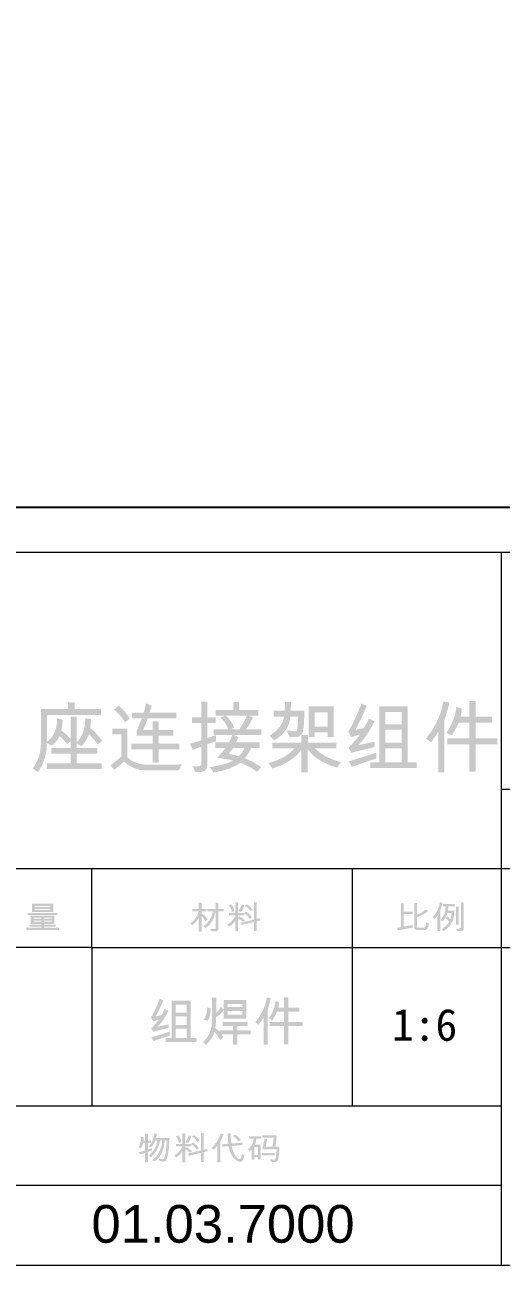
# Model space of a CAD drawing. Header units: millimetres. Extents: x 3 to 591, y 5 to 205.
# Drawn here: x 523.4 to 549, y 5.2 to 71.9 of the extents above; entities that cross this region are included whole.
import ezdxf

# ---------------------------------------------------------------- set-up
doc = ezdxf.new("R2010")
doc.units = ezdxf.units.MM
picture_1 = doc.add_image_def('image4.jpg', size_in_pixel=(888, 978))

msp = doc.modelspace()

# ---------------------------------------------------------------- hatches: boundary and pattern name
h = msp.add_hatch(color=7)
h.dxf.hatch_style = 2
h.paths.add_polyline_path([(527.522991, 33.412986), (527.436287, 33.337021), (527.366377, 33.278627), (527.313314, 33.237803), (527.277149, 33.214548), (527.148165, 33.395519), (527.028276, 33.548171), (526.917481, 33.672505), (526.815782, 33.768519), (526.731842, 33.577945), (526.635397, 33.407267), (526.526342, 33.256535), (526.404575, 33.125802), (526.154324, 33.272426), (526.154324, 33.037057), (527.268881, 33.037057), (527.268881, 32.726723), (526.154324, 32.726723), (526.154324, 32.201966), (527.50425, 32.201966), (527.50425, 31.893836), (524.554697, 31.893836), (524.554697, 32.201966), (525.831863, 32.201966), (525.831863, 32.726723), (524.792271, 32.726723), (524.792271, 33.037057), (525.831863, 33.037057), (525.831863, 33.396449), (525.646103, 33.243763), (525.445185, 33.474446), (525.232692, 33.667096), (525.154436, 33.519422), (525.058508, 33.384047), (524.944802, 33.261074), (524.813217, 33.150607), (524.562965, 33.285104), (524.528445, 32.867549), (524.435634, 32.468961), (524.284533, 32.089285), (524.07514, 31.728472), (523.796225, 31.9225), (523.927603, 32.133761), (524.03242, 32.333499), (524.110779, 32.521765), (524.162783, 32.698611), (524.196786, 32.885576), (524.221074, 33.104167), (524.235647, 33.354385), (524.240504, 33.636228), (524.240504, 35.118446), (525.685239, 35.118446), (525.685239, 35.486106), (526.040773, 35.486106), (526.040773, 35.118446), (527.462909, 35.118446), (527.462909, 34.810316), (524.562965, 34.810316), (524.562965, 33.357313), (524.696755, 33.481804), (524.811219, 33.615506), (524.906355, 33.758432), (524.982164, 33.910595), (525.038647, 34.072009), (525.075802, 34.242685), (525.09363, 34.422638), (525.092132, 34.611879), (525.400261, 34.556206), (525.382553, 34.277636), (525.329706, 33.971367), (525.585538, 33.768795), (525.831863, 33.518268), (525.831863, 34.708893), (526.154324, 34.708893), (526.154324, 33.31983), (526.366094, 33.593827), (526.513578, 33.903223), (526.596777, 34.248068), (526.615691, 34.628415), (526.925474, 34.581011), (526.910315, 34.358251), (526.881928, 34.103658), (527.040463, 33.97737), (527.200186, 33.820127), (527.361046, 33.631982)])
h = msp.add_hatch(color=7)
h.paths.add_polyline_path([(531.684115, 32.960438), (530.5657, 32.960438), (530.5657, 32.236692), (530.243239, 32.236692), (530.243239, 32.960438), (529.087891, 32.960438), (529.087891, 33.268567), (530.243239, 33.268567), (530.243239, 33.683632), (529.381138, 33.683632), (529.381138, 33.942152), (529.486032, 34.187202), (529.567518, 34.383262), (529.625542, 34.530333), (529.660053, 34.628415), (529.130886, 34.628415), (529.130886, 34.936545), (529.761476, 34.936545), (529.837269, 35.203884), (529.883295, 35.436497), (530.193629, 35.304205), (530.083937, 34.936545), (531.522609, 34.936545), (531.522609, 34.628415), (529.98086, 34.628415), (529.910787, 34.437505), (529.846088, 34.268196), (529.786763, 34.120384), (529.732813, 33.993967), (530.243239, 33.993967), (530.243239, 34.463051), (530.5657, 34.463051), (530.5657, 33.993967), (531.361654, 33.993967), (531.361654, 33.683632), (530.5657, 33.683632), (530.5657, 33.268567), (531.684115, 33.268567)])
h.paths.add_polyline_path([(529.011272, 34.597547), (528.748894, 34.411236), (528.616301, 34.618683), (528.474871, 34.802875), (528.324656, 34.963916), (528.165708, 35.101909), (528.407692, 35.308615), (528.583082, 35.156273), (528.742142, 34.986981), (528.884872, 34.800739)])
h.paths.add_polyline_path([(531.82247, 32.156215), (531.640569, 31.821076), (529.883295, 31.821076), (529.572754, 31.85408), (529.244437, 31.952816), (529.084128, 32.024225), (528.94051, 32.107777), (528.813533, 32.203421), (528.703143, 32.311106), (528.428156, 32.059614), (528.186654, 31.858559), (527.97168, 32.087864), (528.194509, 32.270575), (528.365248, 32.411841), (528.483897, 32.511559), (528.550456, 32.569626), (528.550456, 33.764661), (528.064285, 33.764661), (528.064285, 34.072239), (528.872917, 34.072239), (528.872917, 32.536553), (529.097813, 32.358261), (529.359089, 32.230973), (529.656746, 32.154639), (529.990782, 32.129205), (531.386459, 32.129205), (531.448385, 32.130868), (531.541626, 32.135889), (531.666287, 32.144321)])
h = msp.add_hatch(color=7)
h.paths.add_polyline_path([(533.643686, 33.392591), (533.182318, 33.231085), (533.182318, 32.104401), (533.162544, 31.967148), (533.103495, 31.859661), (533.017023, 31.786901), (532.914428, 31.752174), (532.848282, 31.745577), (532.760639, 31.740736), (532.651498, 31.737756), (532.52086, 31.73674), (532.40731, 32.04046), (532.630552, 32.032191), (532.730796, 32.040167), (532.802462, 32.064162), (532.8455, 32.10428), (532.859858, 32.160625), (532.859858, 33.098793), (532.40731, 32.939492), (532.241945, 33.255889), (532.859858, 33.43779), (532.859858, 34.369895), (532.351637, 34.369895), (532.351637, 34.674166), (532.859858, 34.674166), (532.859858, 35.513116), (533.182318, 35.513116), (533.182318, 34.674166), (533.627149, 34.674166), (533.627149, 34.369895), (533.182318, 34.369895), (533.182318, 33.566223), (533.643686, 33.712847)])
h.paths.add_polyline_path([(536.082813, 32.002977), (535.857366, 31.745008), (535.652013, 31.893535), (535.435342, 32.024957), (535.207406, 32.139325), (534.968256, 32.236692), (534.700985, 32.072154), (534.372117, 31.929114), (533.98165, 31.807571), (533.529584, 31.707526), (533.316815, 32.007387), (533.549747, 32.044826), (533.760716, 32.083971), (533.949722, 32.124821), (534.116766, 32.167377), (534.261848, 32.211638), (534.384967, 32.257604), (534.486123, 32.305275), (534.565318, 32.354652), (534.39718, 32.39403), (534.198759, 32.43196), (533.97016, 32.468444), (533.711485, 32.50348), (533.96656, 32.779226), (534.156316, 33.032647), (533.614471, 33.032647), (533.614471, 33.336367), (534.346485, 33.336367), (534.434197, 33.498079), (534.532245, 33.735447), (533.521316, 33.735447), (533.521316, 34.039166), (534.302939, 34.039166), (534.238034, 34.208562), (534.147496, 34.369482), (534.031328, 34.521927), (533.889528, 34.665898), (534.13537, 34.775039), (533.635417, 34.775039), (533.635417, 35.080963), (534.575791, 35.080963), (534.575791, 35.504848), (534.896047, 35.504848), (534.896047, 35.080963), (535.921307, 35.080963), (535.921307, 34.775039), (535.400409, 34.775039), (535.642392, 34.661488), (535.461663, 34.329037), (535.259849, 34.039166), (536.082813, 34.039166), (536.082813, 33.735447), (534.600595, 33.735447), (534.854706, 33.607565), (534.785253, 33.450468), (534.722414, 33.336367), (535.997926, 33.336367), (535.997926, 33.032647), (535.534905, 33.032647), (535.490567, 32.927735), (535.41791, 32.801481), (535.316934, 32.653833), (535.18764, 32.484739), (535.634606, 32.279618)])
h.paths.add_polyline_path([(535.319931, 34.775039), (534.181121, 34.775039), (534.33596, 34.619493), (534.461551, 34.457125), (534.557997, 34.287937), (534.6254, 34.111927), (534.435231, 34.043576), (534.908725, 34.039166), (535.123836, 34.374029)])
h.paths.add_polyline_path([(535.18323, 33.032647), (534.561459, 33.032647), (534.487665, 32.927744), (534.42586, 32.840411), (534.376044, 32.770648), (534.338217, 32.718454), (534.871242, 32.592226), (535.056588, 32.788252)])
h = msp.add_hatch(color=7)
h.paths.add_polyline_path([(538.401776, 35.0297), (538.398985, 34.782016), (538.392681, 34.561107), (538.382862, 34.366979), (538.36953, 34.199639), (538.352683, 34.059093), (538.332323, 33.945348), (538.308448, 33.85841), (538.28106, 33.798285), (538.213054, 33.716533), (538.126444, 33.658139), (538.021231, 33.623102), (537.897414, 33.611423), (537.860836, 33.612973), (537.79661, 33.617624), (537.70479, 33.625376), (537.585426, 33.636228), (537.456993, 33.987903), (537.629696, 33.960497), (537.765811, 33.94105), (537.86534, 33.929457), (537.928282, 33.925616), (537.979545, 33.954555), (538.014272, 34.041371), (538.027923, 34.127266), (538.043279, 34.26923), (538.060393, 34.467314), (538.079315, 34.721571), (537.647162, 34.721571), (537.622848, 34.526439), (537.574712, 34.341224), (537.502752, 34.165917), (537.40697, 34.000512), (537.287365, 33.845004), (537.143937, 33.699385), (536.976686, 33.563649), (536.785613, 33.43779), (536.535361, 33.688042), (536.846333, 33.919139), (537.08134, 34.168426), (537.240279, 34.435903), (537.323048, 34.721571), (536.745925, 34.721571), (536.745925, 35.0297), (537.343443, 35.0297), (537.364389, 35.509257), (537.68244, 35.509257), (537.680373, 35.307513), (537.665904, 35.0297)])
h.paths.add_polyline_path([(539.972739, 33.62796), (539.650279, 33.62796), (539.650279, 33.869943), (538.960157, 33.869943), (538.960157, 33.615833), (538.63935, 33.615833), (538.63935, 35.262864), (539.972739, 35.262864)])
h.paths.add_polyline_path([(539.650279, 34.179726), (539.650279, 34.953081), (538.960157, 34.953081), (538.960157, 34.179726)])
h.paths.add_polyline_path([(540.374024, 32.261497), (540.162909, 31.969904), (539.897213, 32.057419), (539.6512, 32.155431), (539.424863, 32.263946), (539.218195, 32.382971), (539.031189, 32.512512), (538.863841, 32.652576), (538.716142, 32.803168), (538.588087, 32.964296), (538.588087, 31.728472), (538.240821, 31.728472), (538.240821, 32.956028), (538.12496, 32.794357), (537.986556, 32.642137), (537.825594, 32.49936), (537.642063, 32.366021), (537.43595, 32.242113), (537.207241, 32.127629), (536.955923, 32.022563), (536.681984, 31.926909), (536.491815, 32.214092), (536.944905, 32.371697), (537.326837, 32.557568), (537.637559, 32.771655), (537.877019, 33.013906), (536.678126, 33.013906), (536.678126, 33.32424), (538.24468, 33.32424), (538.24468, 33.721115), (538.591945, 33.721115), (538.591945, 33.32424), (540.115504, 33.32424), (540.115504, 33.013906), (538.964016, 33.013906), (539.251225, 32.770923), (539.581997, 32.564528), (539.956281, 32.394719)])
h = msp.add_hatch(color=7)
h.paths.add_polyline_path([(542.18642, 33.078398), (541.927263, 33.017446), (541.697561, 32.962746), (541.497315, 32.914299), (541.326524, 32.872106), (541.185189, 32.836165), (541.07331, 32.806477), (540.990886, 32.783041), (540.937917, 32.765859), (540.785231, 33.049184), (540.979414, 33.249791), (541.145174, 33.432416), (541.28241, 33.597057), (541.391016, 33.743715), (541.369019, 33.747237), (541.334517, 33.737169), (541.279344, 33.72183), (541.203603, 33.701271), (541.048643, 33.657587), (540.929649, 33.619691), (540.768694, 33.913489), (540.934059, 34.203204), (541.107692, 34.551521), (541.289593, 34.958542), (541.479762, 35.42437), (541.766945, 35.292079), (541.585888, 34.885187), (541.423125, 34.535191), (541.278758, 34.242143), (541.152891, 34.006093), (541.597722, 34.099249), (541.659424, 34.193291), (541.72712, 34.308366), (541.80081, 34.444421), (541.880496, 34.601406), (542.182562, 34.46746), (541.967691, 34.063557), (541.747239, 33.714225), (541.521207, 33.419462), (541.289593, 33.17927), (542.18642, 33.365581)])
h.paths.add_polyline_path([(544.441993, 31.947304), (541.948846, 31.947304), (541.948846, 32.257638), (542.432813, 32.257638), (542.432813, 35.275542), (543.955821, 35.275542), (543.955821, 32.257638), (544.441993, 32.257638)])
h.paths.add_polyline_path([(543.63336, 34.302096), (543.63336, 34.967413), (542.753069, 34.967413), (542.753069, 34.302096)])
h.paths.add_polyline_path([(543.63336, 33.311562), (543.63336, 34.010503), (542.753069, 34.010503), (542.753069, 33.311562)])
h.paths.add_polyline_path([(543.63336, 32.257638), (543.63336, 33.018315), (542.753069, 33.018315), (542.753069, 32.257638)])
h.paths.add_polyline_path([(542.279575, 32.464344), (540.954454, 32.020065), (540.797358, 32.311106), (541.095067, 32.403116), (541.360639, 32.485669), (541.594082, 32.558766), (541.795402, 32.622405), (541.964604, 32.676588), (542.101697, 32.721314), (542.206685, 32.756583), (542.279575, 32.782395)])
h = msp.add_hatch(color=7)
h.paths.add_polyline_path([(548.782813, 33.227226), (547.612583, 33.227226), (547.612583, 31.748867), (547.279649, 31.748867), (547.279649, 33.227226), (546.097292, 33.227226), (546.097292, 33.547482), (547.279649, 33.547482), (547.279649, 34.390842), (546.707488, 34.390842), (546.531443, 34.026902), (546.339276, 33.708437), (546.043825, 33.857265), (546.247232, 34.166187), (546.405215, 34.499293), (546.517827, 34.856584), (546.585118, 35.238059), (546.876711, 35.145455), (546.854456, 34.913256), (546.81277, 34.713302), (547.279649, 34.713302), (547.279649, 35.550598), (547.612583, 35.550598), (547.612583, 34.713302), (548.493425, 34.713302), (548.493425, 34.390842), (547.612583, 34.390842), (547.612583, 33.547482), (548.782813, 33.547482)])
h.paths.add_polyline_path([(546.198716, 35.46957), (546.140149, 35.196374), (546.047683, 34.859926), (545.936338, 34.508802), (545.936338, 31.724062), (545.616081, 31.724062), (545.616081, 33.898606), (545.22527, 33.332508), (544.950213, 33.526536), (545.285189, 33.98842), (545.554276, 34.476969), (545.757529, 34.992183), (545.894996, 35.534062)])
h = msp.add_hatch(color=7)
h.paths.add_polyline_path([(534.060971, 24.250178), (533.778197, 24.250178), (533.778197, 23.335161), (533.765795, 23.258748), (533.728588, 23.206727), (533.659204, 23.176686), (533.550545, 23.166489), (533.378015, 23.168142), (533.332815, 23.304293), (533.559916, 23.293819), (533.610283, 23.30574), (533.627164, 23.346185), (533.627164, 24.253485), (533.56877, 23.983743), (533.461386, 23.742578), (533.305013, 23.530041), (533.099651, 23.346185), (532.964052, 23.437135), (533.165892, 23.60076), (533.319931, 23.79074), (533.426117, 24.007178), (533.484399, 24.250178), (533.18509, 24.250178), (533.18509, 24.370894), (533.628818, 24.370894), (533.628818, 24.715404), (533.778197, 24.715404), (533.778197, 24.370894), (534.060971, 24.370894)])
h.paths.add_polyline_path([(533.209343, 23.797079), (533.082012, 23.722665), (532.982449, 23.882173), (532.875858, 23.988351), (532.875858, 23.160425), (532.726478, 23.160425), (532.726478, 23.902361), (532.578064, 23.676983), (532.402364, 23.506589), (532.273379, 23.576042), (532.439795, 23.7412), (532.568693, 23.907598), (532.660178, 24.075236), (532.714352, 24.244115), (532.369291, 24.244115), (532.369291, 24.370894), (532.726478, 24.370894), (532.726478, 24.707687), (532.875858, 24.707687), (532.875858, 24.370894), (533.142095, 24.370894), (533.142095, 24.244115), (532.875858, 24.244115), (532.875858, 24.097491), (532.911136, 24.125052), (533.069128, 23.995792)])
h = msp.add_hatch(color=7)
h.paths.add_polyline_path([(536.051851, 23.764006), (535.838531, 23.711089), (535.838531, 23.183576), (535.689151, 23.183576), (535.689151, 23.673056), (535.037615, 23.513203), (534.99462, 23.638329), (535.689151, 23.805347), (535.689151, 24.735799), (535.838531, 24.735799), (535.838531, 23.841727), (536.012715, 23.887478)])
h.paths.add_polyline_path([(535.581113, 23.923307), (535.462602, 23.83842), (535.342368, 24.012535), (535.170458, 24.144896), (535.170458, 24.026385), (534.841382, 24.026385), (534.841382, 23.94701), (534.892645, 23.978429), (535.052153, 23.893335), (535.207941, 23.752431), (535.090532, 23.674709), (534.968024, 23.79701), (534.841382, 23.865981), (534.841382, 23.173103), (534.692554, 23.173103), (534.692554, 23.757392), (534.64161, 23.679162), (534.570667, 23.598297), (534.479777, 23.514848), (534.368991, 23.428867), (534.25048, 23.518164), (534.390695, 23.622619), (534.528843, 23.763455), (534.637502, 23.908562), (534.690349, 24.026385), (534.342533, 24.026385), (534.342533, 24.153164), (534.692554, 24.153164), (534.692554, 24.728633), (534.841382, 24.728633), (534.841382, 24.153164), (535.155575, 24.153164), (535.144, 24.158125), (535.267472, 24.234193), (535.436695, 24.110169)])
h.paths.add_polyline_path([(535.625762, 24.339475), (535.502289, 24.2601), (535.375854, 24.427256), (535.19857, 24.542322), (535.314325, 24.625004), (535.478518, 24.513245)])
h.paths.add_polyline_path([(535.164946, 24.577049), (535.136506, 24.456324), (535.095768, 24.353738), (535.042628, 24.269238), (534.976981, 24.202773), (534.848548, 24.258446), (534.974983, 24.439452), (535.033205, 24.625004)])
h.paths.add_polyline_path([(534.64074, 24.263958), (534.504039, 24.20112), (534.452776, 24.400729), (534.345289, 24.561063), (534.475927, 24.620043), (534.584585, 24.443861)])
h = msp.add_hatch(color=7)
h.paths.add_polyline_path([(545.109326, 23.587617), (545.077701, 23.434328), (545.025817, 23.324963), (544.953677, 23.25942), (544.86128, 23.237596), (544.499131, 23.237596), (544.423063, 23.248206), (544.363532, 23.279488), (544.325085, 23.328339), (544.312269, 23.392487), (544.312269, 24.692253), (544.465507, 24.692253), (544.465507, 24.075443), (544.705561, 24.179209), (544.95223, 24.348294), (545.068537, 24.258446), (544.770536, 24.0587), (544.465507, 23.935434), (544.465507, 23.427214), (544.48728, 23.37912), (544.535511, 23.363273), (544.816631, 23.363273), (544.874095, 23.376226), (544.910889, 23.415638), (544.936452, 23.500112), (544.959947, 23.648251)])
h.paths.add_polyline_path([(544.236201, 23.373194), (543.452925, 23.228225), (543.369691, 23.358312), (543.597894, 23.395794), (543.597894, 24.685638), (543.751132, 24.685638), (543.751132, 24.222617), (544.236201, 24.222617), (544.236201, 24.095838), (543.751132, 24.095838), (543.751132, 23.42556), (544.236201, 23.51155)])
h = msp.add_hatch(color=7)
h.paths.add_polyline_path([(545.844773, 24.707687), (545.817074, 24.605643), (545.770359, 24.461845), (545.714135, 24.299787), (545.714135, 23.181372), (545.56696, 23.181372), (545.56696, 24.014809), (545.511701, 23.935916), (545.422542, 23.840074), (545.293557, 23.905668), (545.437959, 24.08539), (545.555385, 24.286351), (545.645939, 24.5085), (545.709725, 24.751784)])
h.paths.add_polyline_path([(546.980827, 23.326892), (546.967926, 23.263339), (546.929289, 23.218234), (546.865021, 23.191629), (546.775224, 23.183576), (546.645137, 23.18523), (546.581196, 23.323585), (546.722307, 23.316419), (546.798926, 23.340122), (546.830897, 23.409575), (546.82759, 24.728633), (546.980827, 24.728633)])
h.paths.add_polyline_path([(546.495758, 24.507596), (546.157863, 24.507596), (546.145116, 24.383228), (546.13361, 24.286558), (546.468748, 24.286558), (546.459128, 24.073979), (546.432713, 23.891061), (546.389451, 23.73791), (546.329291, 23.614627), (546.250829, 23.506115), (546.152627, 23.398068), (546.03458, 23.290538), (545.896587, 23.183576), (545.791305, 23.283898), (545.934457, 23.392849), (546.05141, 23.498183), (546.142214, 23.600002), (546.206921, 23.698411), (546.113904, 23.790671), (546.000215, 23.864327), (546.090615, 23.964648), (546.173159, 23.910354), (546.261492, 23.826293), (546.295736, 23.972986), (546.318818, 24.159779), (546.105498, 24.159779), (546.001318, 23.902154), (545.865719, 23.714397), (545.72571, 23.784952), (545.847253, 23.935537), (545.93407, 24.106173), (545.986159, 24.296859), (546.003523, 24.507596), (545.861309, 24.507596), (545.861309, 24.633273), (546.495758, 24.633273)])
h.paths.add_polyline_path([(546.711283, 23.525881), (546.563006, 23.525881), (546.563006, 24.489957), (546.711283, 24.489957)])
h = msp.add_hatch(color=7)
h.paths.add_polyline_path([(524.892554, 24.202773), (523.745475, 24.202773), (523.745475, 24.65477), (524.892554, 24.65477)])
h.paths.add_polyline_path([(524.743175, 24.480035), (524.743175, 24.535707), (523.893752, 24.535707), (523.893752, 24.480035)])
h.paths.add_polyline_path([(524.743175, 24.315221), (524.743175, 24.379162), (523.893752, 24.379162), (523.893752, 24.315221)])
h.paths.add_polyline_path([(525.118552, 24.051189), (523.521682, 24.051189), (523.521682, 24.163086), (525.118552, 24.163086)])
h.paths.add_polyline_path([(525.199581, 23.239249), (523.447819, 23.239249), (523.447819, 23.364926), (524.247632, 23.364926), (524.247632, 23.414536), (523.618144, 23.414536), (523.618144, 23.527535), (524.247632, 23.527535), (524.247632, 23.572183), (523.688149, 23.572183), (523.688149, 24.011502), (524.957597, 24.011502), (524.957597, 23.572183), (524.395909, 23.572183), (524.395909, 23.527535), (525.03146, 23.527535), (525.03146, 23.414536), (524.395909, 23.414536), (524.395909, 23.364926), (525.199581, 23.364926)])
h.paths.add_polyline_path([(524.808218, 23.845035), (524.808218, 23.899054), (524.395909, 23.899054), (524.395909, 23.845035)])
h.paths.add_polyline_path([(524.247632, 23.899054), (523.837528, 23.899054), (523.837528, 23.845035), (524.247632, 23.845035)])
h.paths.add_polyline_path([(524.808218, 23.684631), (524.808218, 23.748572), (524.395909, 23.748572), (524.395909, 23.684631)])
h.paths.add_polyline_path([(524.247632, 23.684631), (524.247632, 23.748572), (523.837528, 23.748572), (523.837528, 23.684631)])
h = msp.add_hatch(color=7)
h.paths.add_polyline_path([(531.099571, 17.977922), (530.926687, 17.937227), (530.773484, 17.900726), (530.639958, 17.868422), (530.526101, 17.840324), (530.431907, 17.816438), (530.357369, 17.79677), (530.302481, 17.781326), (530.267236, 17.770113), (530.165261, 17.958629), (530.294659, 18.092368), (530.40504, 18.214117), (530.496404, 18.323878), (530.568751, 18.42165), (530.531406, 18.417171), (530.444176, 18.393538), (530.340755, 18.364186), (530.261724, 18.338968), (530.154237, 18.534649), (530.264429, 18.727824), (530.380098, 18.960118), (530.501348, 19.231583), (530.628282, 19.542271), (530.819554, 19.454076), (530.698829, 19.182792), (530.590455, 18.949438), (530.49438, 18.754119), (530.410552, 18.596936), (530.706555, 18.658672), (530.793027, 18.798337), (530.895622, 18.993811), (531.096815, 18.903963), (530.953568, 18.634832), (530.8066, 18.402082), (530.655912, 18.205711), (530.501503, 18.045721), (531.099571, 18.169744)])
h.paths.add_polyline_path([(532.602735, 17.223859), (530.940821, 17.223859), (530.940821, 17.431116), (531.263282, 17.431116), (531.263282, 19.443052), (532.279172, 19.443052), (532.279172, 17.431116), (532.602735, 17.431116)])
h.paths.add_polyline_path([(532.064198, 18.79372), (532.064198, 19.237448), (531.477154, 19.237448), (531.477154, 18.79372)])
h.paths.add_polyline_path([(532.064198, 18.133915), (532.064198, 18.599692), (531.477154, 18.599692), (531.477154, 18.133915)])
h.paths.add_polyline_path([(532.064198, 17.431116), (532.064198, 17.938234), (531.477154, 17.938234), (531.477154, 17.431116)])
h.paths.add_polyline_path([(531.161308, 17.56892), (530.278261, 17.272366), (530.17353, 17.466945), (530.371813, 17.528104), (530.548709, 17.58301), (530.704224, 17.631664), (530.838364, 17.674064), (530.951136, 17.710212), (531.042546, 17.740107), (531.112601, 17.763749), (531.161308, 17.781138)])
h = msp.add_hatch(color=7)
h.paths.add_polyline_path([(533.122531, 17.066763), (532.952757, 17.212835), (533.164415, 17.449926), (533.315664, 17.719677), (533.40645, 18.022088), (533.436724, 18.357158), (533.436724, 19.612275), (533.663825, 19.612275), (533.663825, 18.788208), (533.79777, 18.923807), (533.905257, 19.112323), (534.059597, 18.980031), (534.059597, 19.482739), (535.287154, 19.482739), (535.287154, 18.481181), (534.059597, 18.481181), (534.059597, 18.969007), (534.00023, 18.861304), (533.91635, 18.758098), (533.802395, 18.659336), (533.658313, 18.564966), (533.64591, 18.256905), (533.616972, 17.980678), (533.764973, 17.859617), (533.841867, 17.772869), (533.848482, 17.84563), (534.570574, 17.84563), (534.570574, 18.088165), (534.016603, 18.088165), (534.016603, 18.291012), (535.349441, 18.291012), (535.349441, 18.088165), (534.796572, 18.088165), (534.796572, 17.84563), (535.50764, 17.84563), (535.50764, 17.638924), (534.796572, 17.638924), (534.796572, 17.083299), (534.570574, 17.083299), (534.570574, 17.638924), (533.946598, 17.638924), (533.959759, 17.618667), (533.989042, 17.577739), (534.051329, 17.484584), (533.865018, 17.337409), (533.728317, 17.583458), (533.563504, 17.762948), (533.502121, 17.587041), (533.40813, 17.412375), (533.281583, 17.238949)])
h.paths.add_polyline_path([(535.069424, 19.273277), (534.271815, 19.273277), (534.271815, 19.095786), (535.069424, 19.095786)])
h.paths.add_polyline_path([(535.069424, 18.890183), (534.271815, 18.890183), (534.271815, 18.686233), (535.069424, 18.686233)])
h.paths.add_polyline_path([(533.162219, 19.073738), (533.367822, 19.039011), (533.365841, 18.865059), (533.339986, 18.696224), (533.290153, 18.532453), (533.216238, 18.373694), (532.99024, 18.409523), (533.067737, 18.552563), (533.12322, 18.69395), (533.156586, 18.833683), (533.167731, 18.971763)])
h = msp.add_hatch(color=7)
h.paths.add_polyline_path([(538.318838, 18.07714), (537.538868, 18.07714), (537.538868, 17.091567), (537.31728, 17.091567), (537.31728, 18.07714), (536.529042, 18.07714), (536.529042, 18.291012), (537.31728, 18.291012), (537.31728, 18.853251), (536.935288, 18.853251), (536.818223, 18.610579), (536.689997, 18.398499), (536.493213, 18.497718), (536.628691, 18.703407), (536.734094, 18.925323), (536.809318, 19.163568), (536.854259, 19.418247), (537.048287, 19.35596), (537.033473, 19.201344), (537.005843, 19.068225), (537.31728, 19.068225), (537.31728, 19.626055), (537.538868, 19.626055), (537.538868, 19.068225), (538.125913, 19.068225), (538.125913, 18.853251), (537.538868, 18.853251), (537.538868, 18.291012), (538.318838, 18.291012)])
h.paths.add_polyline_path([(536.59629, 19.572587), (536.557292, 19.389859), (536.495969, 19.16579), (536.421555, 18.931524), (536.421555, 17.075031), (536.207683, 17.075031), (536.207683, 18.525278), (535.94751, 18.147696), (535.763955, 18.277231), (535.987197, 18.585016), (536.166618, 18.910578), (536.302217, 19.253916), (536.393994, 19.615031)])
h = msp.add_hatch(color=7)
h.paths.add_polyline_path([(531.154155, 12.058535), (531.135035, 11.762834), (531.113227, 11.513177), (531.088733, 11.309511), (531.061551, 11.151786), (531.033439, 11.031148), (531.006154, 10.938673), (530.979695, 10.874206), (530.954064, 10.837594), (530.894601, 10.803349), (530.817362, 10.791843), (530.741639, 10.801765), (530.601837, 10.83153), (530.572623, 10.965475), (530.654073, 10.943771), (530.716559, 10.928268), (530.760131, 10.918967), (530.784841, 10.915866), (530.836242, 10.929233), (530.868625, 10.969885), (530.881545, 11.009073), (530.897151, 11.072136), (530.915444, 11.159176), (530.936425, 11.270297), (530.957285, 11.403735), (530.975148, 11.558514), (530.98991, 11.734688), (531.001468, 11.932307), (530.900045, 11.932307), (530.84693, 11.575748), (530.738056, 11.266784), (530.573475, 11.005464), (530.353239, 10.791843), (530.219294, 10.86791), (530.434991, 11.063988), (530.597565, 11.306678), (530.707016, 11.596083), (530.763343, 11.932307), (530.63932, 11.932307), (530.57028, 11.65316), (530.466514, 11.40941), (530.328021, 11.201111), (530.154802, 11.028314), (530.028022, 11.100523), (530.204764, 11.274983), (530.342284, 11.471767), (530.440633, 11.690875), (530.499862, 11.932307), (530.397888, 11.932307), (530.297911, 11.724774), (530.168582, 11.548661), (530.030227, 11.603783), (530.148885, 11.751569), (530.239482, 11.918733), (530.302071, 12.105225), (530.336703, 12.310992), (530.470097, 12.279573), (530.433717, 12.058535)])
h.paths.add_polyline_path([(530.200001, 11.38936), (529.986681, 11.3166), (529.986681, 10.751053), (529.837302, 10.751053), (529.837302, 11.262029), (529.590908, 11.174937), (529.488382, 11.276912), (529.837302, 11.394321), (529.837302, 11.786786), (529.731468, 11.786786), (529.685717, 11.640507), (529.621776, 11.517793), (529.482319, 11.564095), (529.539172, 11.669929), (529.578299, 11.798913), (529.599754, 11.951048), (529.603586, 12.126335), (529.752966, 12.099876), (529.757927, 11.98798), (529.752966, 11.913566), (529.837302, 11.913566), (529.837302, 12.30107), (529.986681, 12.30107), (529.986681, 11.913566), (530.161416, 11.913566), (530.161416, 11.786786), (529.986681, 11.786786), (529.986681, 11.446686), (530.200001, 11.517793)])
h = msp.add_hatch(color=7)
h.paths.add_polyline_path([(533.202028, 11.351326), (532.988708, 11.298409), (532.988708, 10.770896), (532.83988, 10.770896), (532.83988, 11.260376), (532.188895, 11.100523), (532.1459, 11.225649), (532.83988, 11.392667), (532.83988, 12.323119), (532.988708, 12.323119), (532.988708, 11.429047), (533.162892, 11.474798)])
h.paths.add_polyline_path([(532.731291, 11.510627), (532.61333, 11.42574), (532.493166, 11.599855), (532.321738, 11.732216), (532.321738, 11.613705), (531.992662, 11.613705), (531.992662, 11.53433), (532.043925, 11.565749), (532.203433, 11.480655), (532.35922, 11.339751), (532.24126, 11.262029), (532.119235, 11.38433), (531.992662, 11.453301), (531.992662, 10.760423), (531.843834, 10.760423), (531.843834, 11.344712), (531.793208, 11.266482), (531.722429, 11.185617), (531.631599, 11.102168), (531.520822, 11.016187), (531.402862, 11.105484), (531.542595, 11.209939), (531.680674, 11.350775), (531.789333, 11.495882), (531.84218, 11.613705), (531.494915, 11.613705), (531.494915, 11.740484), (531.843834, 11.740484), (531.843834, 12.315953), (531.992662, 12.315953), (531.992662, 11.740484), (532.306304, 11.740484), (532.295279, 11.745445), (532.4182, 11.821513), (532.587354, 11.697489)])
h.paths.add_polyline_path([(532.77649, 11.926795), (532.652467, 11.84742), (532.526376, 12.014576), (532.34985, 12.129642), (532.465054, 12.212324), (532.629247, 12.100566)])
h.paths.add_polyline_path([(532.315674, 12.164369), (532.287554, 12.043644), (532.246979, 11.941058), (532.193899, 11.856558), (532.128261, 11.790094), (532.000379, 11.845766), (532.126538, 12.026772), (532.184485, 12.212324)])
h.paths.add_polyline_path([(531.792571, 11.851278), (531.65587, 11.78844), (531.604607, 11.988049), (531.49712, 12.148383), (531.627758, 12.207363), (531.736416, 12.031181)])
h = msp.add_hatch(color=7)
h.paths.add_polyline_path([(534.053765, 12.26028), (534.010081, 12.146592), (533.949034, 12.01058), (533.880132, 11.864508), (533.880132, 10.760423), (533.730753, 10.760423), (533.730753, 11.66607), (533.650137, 11.557274), (533.52074, 11.429047), (533.397267, 11.510627), (533.554674, 11.672375), (533.693683, 11.85996), (533.814296, 12.073384), (533.916512, 12.312646)])
h.paths.add_polyline_path([(535.183205, 11.145172), (535.165428, 11.070344), (535.128635, 10.95831), (535.082746, 10.854474), (535.039338, 10.802316), (534.947836, 10.775857), (534.852338, 10.799697), (534.724594, 10.870666), (534.590235, 10.990073), (534.474893, 11.159503), (534.386354, 11.372066), (534.332128, 11.621422), (533.993682, 11.595515), (533.975492, 11.72505), (534.315041, 11.750406), (534.289823, 12.062118), (534.283621, 12.309338), (534.440718, 12.309338), (534.445997, 12.131356), (534.453602, 11.981021), (534.463585, 11.858281), (534.475996, 11.763084), (534.76373, 11.78341), (535.071308, 11.809937), (535.087293, 11.681504), (534.493083, 11.632997), (534.562399, 11.375511), (534.670575, 11.144069), (534.735162, 11.048571), (534.801557, 10.980358), (534.86971, 10.939431), (534.939568, 10.925788), (534.964588, 10.943168), (534.989246, 10.995379), (535.013594, 11.082523), (535.037684, 11.204703)])
h.paths.add_polyline_path([(534.994689, 11.963175), (534.872871, 11.875532), (534.709642, 12.053023), (534.555922, 12.166022), (534.665614, 12.252012), (534.830565, 12.135912)])
h = msp.add_hatch(color=7)
h.paths.add_polyline_path([(537.05965, 11.489681), (537.051382, 11.30151), (537.026577, 11.087294), (537.008585, 10.985069), (536.987648, 10.905737), (536.963713, 10.849247), (536.936729, 10.815545), (536.866105, 10.782059), (536.768609, 10.770896), (536.595527, 10.785779), (536.554186, 10.919173), (536.699707, 10.898365), (536.775774, 10.891613), (536.833652, 10.918622), (536.84534, 10.94229), (536.857285, 10.986008), (536.869541, 11.049777), (536.882159, 11.133596), (536.903243, 11.3084), (536.915232, 11.458813), (536.160067, 11.458813), (536.160067, 11.572363), (536.201193, 11.743111), (536.231105, 11.87753), (536.249751, 11.975672), (536.257081, 12.037589), (536.399294, 12.004516), (536.36629, 11.807181), (536.317163, 11.585041), (536.691439, 11.585041), (536.763648, 12.07893), (536.142428, 12.07893), (536.142428, 12.20571), (536.913027, 12.20571), (536.892288, 11.894962), (536.844676, 11.585041), (537.05965, 11.585041)])
h.paths.add_polyline_path([(536.084551, 12.030975), (535.821621, 12.027667), (535.79027, 11.842735), (535.742797, 11.700797), (536.048722, 11.700797), (536.048722, 10.902086), (535.902098, 10.902086), (535.902098, 11.022802), (535.711378, 11.022802), (535.711378, 10.902086), (535.565306, 10.902086), (535.565306, 11.427394), (535.474906, 11.341404), (535.36301, 11.440072), (535.486826, 11.552089), (535.580464, 11.687981), (535.643923, 11.847644), (535.677202, 12.030975), (535.421439, 12.030975), (535.421439, 12.157203), (536.084551, 12.157203)])
h.paths.add_polyline_path([(535.902098, 11.149581), (535.902098, 11.574017), (535.711378, 11.574017), (535.711378, 11.149581)])
h.paths.add_polyline_path([(536.810501, 11.133596), (536.118726, 11.133596), (536.118726, 11.260376), (536.810501, 11.260376)])

# ---------------------------------------------------------------- linework, layer by layer
at = {"color": 9, "lineweight": 0, "true_color": 0xc0c0c0}
for points in [[(588.99425, 43.532778), (473.988694, 43.532778)], [(548.98925, 43.532778), (548.98925, 5.221111)], [(588.99425, 30.7975), (548.98925, 30.7975)], [(588.99425, 26.528889), (473.988694, 26.528889)], [(526.975917, 22.295556), (526.975917, 26.528889)], [(540.981194, 26.528889), (540.981194, 22.295556)], [(526.975917, 22.295556), (473.988694, 22.295556)], [(526.975917, 22.295556), (526.975917, 13.793611)], [(526.975917, 22.295556), (588.99425, 22.295556)], [(540.981194, 22.295556), (540.981194, 13.793611)], [(518.967861, 13.793611), (548.98925, 13.793611)], [(301.97425, 5.221111), (588.99425, 5.221111)]]:
    msp.add_lwpolyline(points, dxfattribs=at)
at = {"color": 190, "lineweight": 0, "true_color": 0x8000ff}
msp.add_lwpolyline([(518.967861, 9.525), (548.98925, 9.525)], dxfattribs=at)

# ---------------------------------------------------------------- texts
at = {"color": 7, "attachment_point": 1}
for s, insert, char_height in [('{\\fSimSun|b0|i0|c0;1:6}', (543.119514, 19.007261), 1.719979), ('{\\fArialUnicodeMS|b0|i0|c0;01.03.7000}', (526.95063, 8.454785), 2.025099)]:
    msp.add_mtext(s, dxfattribs=dict(at, insert=insert, char_height=char_height))

# ---------------------------------------------------------------- pictures from other files: only their frames are drawn
image = msp.add_image(picture_1, insert=(438.684166, 45.955679), size_in_units=(128.77776, 142.229562))
image.dxf.flags = 7

doc.saveas('drawing.dxf')
